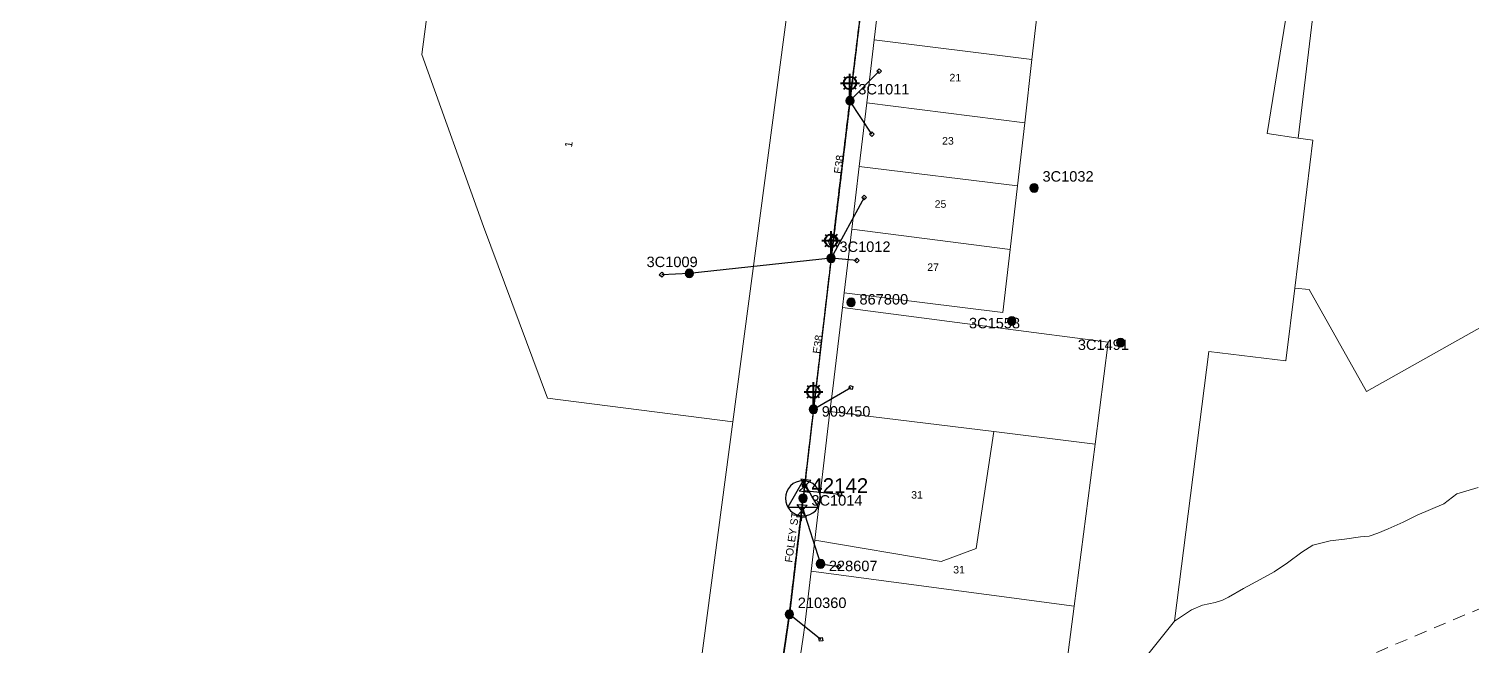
# Model space of a CAD drawing. Header units: metres. Extents: x 304132 to 306101, y 6188673 to 6190119.
# Drawn here: x 305444.5 to 305789.8, y 6189459.2 to 6189606.6 of the extents above; entities that cross this region are included whole.
import ezdxf
from ezdxf.enums import TextEntityAlignment as Align

# ---------------------------------------------------------------- set-up
doc = ezdxf.new("R2010")
doc.units = ezdxf.units.M
doc.linetypes.add('Cable Exist OH', pattern=[1, 1, 0])
doc.linetypes.add('Dash', pattern=[5, 3, -2])
doc.layers.get('0').update_dxf_attribs({"color": 6})
for name, color, linetype, lineweight in [('Cadastre Buildings_SP_EXT', 9, 'Continuous', 5), ('Cadastre Developer_SP_EXT', 9, 'Continuous', 5), ('Cadastre Land Parcels_SP_EXT', 9, 'Continuous', 5), ('Cadastre Roads_SP_EXT', 9, 'Continuous', 5)]:
    doc.layers.add(name, color=color, linetype=linetype, lineweight=lineweight)
for name, color, linetype in [('Equip_LV_EXT', 7, 'Continuous'), ('Equip_SP_LV_EXT', 7, 'Continuous'), ('Equip_SP_SL_EXT', 7, 'Continuous'), ('Mains_HV_EXT', 7, 'Continuous'), ('Mains_LV_EXT', 7, 'Continuous'), ('Mains_SL_EXT', 7, 'Continuous'), ('Services_SP_EXT', 7, 'Continuous'), ('Sub_SP_TR_HV_LV_EXT', 7, 'Continuous'), ('SupportsOH_SP_TR_HV_LV_SL_EXT', 7, 'Continuous')]:
    doc.layers.add(name, color=color, linetype=linetype)
doc.styles.add('iecARIAL', font='arial.ttf', dxfattribs={"height": 2})
doc.styles.add('POLE_LABEL', font='arial.ttf')
doc.styles.get("Standard").update_dxf_attribs({"font": 'arial.ttf'})
doc.linetypes.add('Cable P UG', pattern='A,6,-0.5,["P",Standard,S=1.7,R=0,X=0.5,Y=-1],-2.9', length=9.4)

# ---------------------------------------------------------------- blocks, each defined once
blk = doc.blocks.new('SUB_POLE_EXT')
blk.add_wipeout([(0, 4.22), (0.42, 4.2), (0.83, 4.14), (1.21, 4.05), (1.62, 3.9), (1.99, 3.72), (2.35, 3.51), (2.68, 3.26), (2.99, 2.99), (3.28, 2.66), (3.52, 2.34), (3.76, 1.92), (3.9, 1.62), (4.04, 1.23), (4.18, 0.63), (4.22, 0), (4.18, -0.61), (4.06, -1.15), (3.9, -1.62), (3.58, -2.24), (3.22, -2.73), (2.97, -3.01), (2.68, -3.26), (2.36, -3.5), (2, -3.72), (1.64, -3.89), (1.25, -4.03), (0.82, -4.14), (0.42, -4.2), (0, -4.22), (-0.41, -4.2), (-0.8, -4.15), (-1.21, -4.05), (-1.62, -3.9), (-1.99, -3.73), (-2.35, -3.51), (-2.68, -3.26), (-2.96, -3.02), (-3.23, -2.72), (-3.51, -2.35), (-3.71, -2.01), (-3.91, -1.6), (-4.05, -1.21), (-4.16, -0.76), (-4.22, -0.14), (-4.21, 0.39), (-4.14, 0.83), (-4.03, 1.27), (-3.9, 1.63), (-3.71, 2.02), (-3.5, 2.37), (-3.28, 2.67), (-2.99, 2.99), (-2.68, 3.27), (-2.33, 3.52), (-1.98, 3.73), (-1.63, 3.9), (-1.2, 4.05), (-0.78, 4.15), (-0.4, 4.21)])
blk.add_line((2.16, 0.48), (2.16, 0.48, 0))
blk.add_lwpolyline([(-4.22, 0, 1), (4.22, 0, 1)], format="xyb", close=True)
blk.add_lwpolyline([(2.14, 0.52), (0, 4.22), (-3.66, -2.11), (3.66, -2.11)], close=True)
for tag, height, flags, p in [('ASSET_NUM', 3.5, 8, (2, 2)), ('STREET_CODE', 0.2, 9, (1.5, 0)), ('CONSTRUCTED_VOLTAGE', 0.2, 9, (1.5, -0.2)), ('OPERATING_VOLTAGE', 0.2, 9, (1.5, -0.6)), ('OPERATED_BY', 0.2, 9, (1.5, -0.8)), ('ORIENTATION', 0.2, 9, (1.5, -1.2)), ('OWNED_BY', 0.2, 9, (1.5, -1.4)), ('SECONDARY_VOLTAGE', 0.2, 9, (1.5, -1.6)), ('STATE', 0.2, 9, (1.5, -1.8)), ('SUBSTATION_TYPE', 0.2, 9, (1.5, -2)), ('STREETNAME', 0.2, 9, (1.5, -2.8)), ('SUBURB', 0.2, 9, (1.5, -3)), ('Z', 0.2, 1, (1.5, -3.4)), ('NO_PHASES', 0.2, 9, (1.5, -0.4)), ('MAINTAINED_BY', 0.2, 9, (1.5, -1)), ('USAGE', 0.2, 9, (1.5, -2.2)), ('LEGEND', 0.2, 9, (1.5, -2.4)), ('LOCATION', 0.2, 9, (1.5, -2.6)), ('NOTES', 0.2, 9, (1.5, -3.2))]:
    blk.add_attdef(tag, text='', height=height, dxfattribs=dict(flags=flags)).set_placement(p, align=Align.MIDDLE_LEFT)
blk = doc.blocks.new('LV_OH_LINKS_OPEN_EXT')
for p, q in [((-0.17, 4.97), (-0.17, 5.46)), ((0.17, 4.97), (0.17, 5.46)), ((-0.17, 3), (-0.17, 2.5)), ((0.17, 3), (0.17, 2.5))]:
    blk.add_line(p, q)
blk.add_lwpolyline([(0, 2.99, 1), (0, 4.98, 1)], format="xyb", close=True)
at = {"flags": 9}
for tag, p in [('ACTUAL_STATUS', (0, 0)), ('CONSTRUCTED_VOLTAGE', (0, -0.2)), ('OPERATING_VOLTAGE', (0, -0.6)), ('ORIENTATION', (0, -0.8)), ('OWNED_BY', (0, -1)), ('STATE', (0, -1.2)), ('SWITCH_TYPE', (0, -1.4)), ('NO_PHASES', (0, -0.4)), ('USAGE', (0, -1.6)), ('LEGEND', (0, -1.8)), ('NOTES', (0, -2))]:
    blk.add_attdef(tag, text='', height=0.2, dxfattribs=at).set_placement(p, align=Align.MIDDLE_LEFT)
at = {"flags": 1}
blk.add_attdef('Z', (0, 0), '', height=0.2, dxfattribs=at)
blk = doc.blocks.new('LV_OH_LINKS_DISTFUSE_EXT')
for p, q in [((0, 0), (0.96, 0)), ((3.84, 0), (4.8, 0))]:
    blk.add_line(p, q)
blk.add_lwpolyline([(3.84, -1.2), (3.84, 1.2), (0.96, -1.2), (0.96, 1.2)], close=True)
at = {"flags": 9}
for tag, p in [('ACTUAL_STATUS', (0, 0)), ('CONSTRUCTED_VOLTAGE', (0, -0.2)), ('OPERATING_VOLTAGE', (0, -0.6)), ('ORIENTATION', (0, -0.8)), ('OWNED_BY', (0, -1)), ('STATE', (0, -1.2)), ('SWITCH_TYPE', (0, -1.4)), ('NO_PHASES', (0, -0.4)), ('USAGE', (0, -1.6)), ('NOTES', (0, -1.8))]:
    blk.add_attdef(tag, text='', height=0.2, dxfattribs=at).set_placement(p, align=Align.MIDDLE_LEFT)
at = {"flags": 1}
blk.add_attdef('Z', (0, 0), '', height=0.2, dxfattribs=at)
blk = doc.blocks.new('SL_LANTERN_EXT')
at = {"lineweight": 40}
for p, q in [((-2.25, 4.22), (2.25, 4.22)), ((-1.46, 5.68), (-1.06, 5.28)), ((0, 1.97), (0, 6.47)), ((1.46, 5.68), (1.06, 5.28)), ((-1.46, 2.76), (-1.06, 3.16)), ((0, 0), (0, 2.72)), ((1.46, 2.76), (1.06, 3.16))]:
    blk.add_line(p, q, dxfattribs=at)
blk.add_circle((0, 4.22), 1.5, dxfattribs=at)
at = {"style": 'iecARIAL', "flags": 8}
blk.add_attdef('ASSET_NUM', (1.5, 1.5), '', height=2.5, dxfattribs=at)
for tag, p, height, flags in [('OPERATING_VOLTAGE', (0.98, -1.65), 0.2, 9), ('ORIENTATION', (0.98, -1.85), 0.2, 9), ('OWNED_BY', (0.98, -2.05), 0.2, 9), ('STATE', (0.98, -2.25), 0.2, 9), ('CONSTRUCTED_VOLTAGE', (0.98, -0.65), 0.2, 9), ('CONTROL_TYPE', (0.98, -0.85), 0.2, 9), ('LANTERN_PURPOSE', (0.98, -1.05), 0.2, 9), ('LANTERN_TYPE', (0.98, -1.25), 0.2, 9), ('NO_PHASES', (0.98, -1.45), 0.2, 9), ('USAGE', (0.98, -2.45), 0.2, 9), ('CEXIST', (0.98, -2.65), 0.2, 9), ('CNEW', (0.98, -2.85), 0.2, 9), ('CNUMBER', (0.98, -3.05), 0.2, 9), ('CREMOVE', (0.98, -3.25), 0.2, 9), ('CREPLACE', (0.98, -3.45), 0.2, 9), ('LKINGHEIGHT', (0.98, -3.65), 0.2, 9), ('LNUMBER', (2.18, -3.25), 2.5, 8), ('LBRACKET', (0.98, -3.85), 0.2, 9), ('LBRACKETVOCAB', (0.98, -4.05), 0.2, 9), ('LCATEGORY', (0.98, -4.25), 0.2, 9), ('LCHARGE1', (0.98, -4.45), 0.2, 9), ('LCHARGE1PERCENT', (0.98, -4.65), 0.2, 9), ('LCHARGE2', (0.98, -4.85), 0.2, 9), ('LCHARGE2PERCENT', (0.98, -5.05), 0.2, 9), ('LCHARGE3', (0.98, -5.25), 0.2, 9), ('LCHARGE3PERCENT', (0.98, -5.45), 0.2, 9), ('LEXIST', (0.98, -5.65), 0.2, 9), ('LLAMP', (0.98, -5.85), 0.2, 9), ('LLAMPVOCAB', (0.98, -6.05), 0.2, 9), ('LMAST', (0.98, -6.25), 0.2, 9), ('LMASTVOCAB', (0.98, -6.45), 0.2, 9), ('LNEW', (0.98, -6.65), 0.2, 9), ('LANTNUMBER', (0.98, -6.85), 0.2, 9), ('STREETNAME', (0.98, -9.25), 0.2, 9), ('SUBURB', (0.98, -9.45), 0.2, 1), ('LOUTREACH', (0.98, -7.25), 0.2, 9), ('LOUTREACHVOCAB', (0.98, -7.45), 0.2, 9), ('LRATECODE', (0.98, -7.65), 0.2, 9), ('LREMOVE', (0.98, -7.85), 0.2, 9), ('LREPLACE', (0.98, -8.05), 0.2, 9), ('LTYPE', (0.98, -8.25), 0.2, 9), ('LTYPEVOCAB', (0.98, -8.45), 0.2, 9), ('LEGEND', (0.98, -8.65), 0.2, 9), ('LOCATION', (0.98, -8.85), 0.2, 9), ('NOTES', (0.98, -9.05), 0.2, 9)]:
    blk.add_attdef(tag, p, '', height=height, dxfattribs=dict(flags=flags))
blk = doc.blocks.new('CCP_EXT')
blk.add_wipeout([(0, 0.57), (0.57, 0), (0, -0.57), (-0.57, 0)])
blk.add_lwpolyline([(-0.57, 0), (0, 0.57), (0.57, 0), (0, -0.57), (-0.57, 0)])
at = {"flags": 1}
blk.add_attdef('Z', (0, 0), '', height=0.2, dxfattribs=at)
at = {"flags": 9}
for tag, p in [('CCP_TYPE', (0, 0)), ('CONSTRUCTED_VOLTAGE', (0, -0.2)), ('OPERATING_VOLTAGE', (0, -0.6)), ('ORIENTATION', (0, -0.8)), ('OWNED_BY', (0, -1)), ('STATE', (0, -1.8)), ('NO_PHASES', (0, -0.4)), ('USAGE', (0, -1.2)), ('LEGEND', (0, -1.4)), ('LIFE_SUPPORT', (0, -1.6)), ('NOTES', (0, -2))]:
    blk.add_attdef(tag, text='', height=0.2, dxfattribs=at).set_placement(p, align=Align.MIDDLE_LEFT)
blk = doc.blocks.new('POLE_EXT')
blk.add_hatch(color=256).paths.add_polyline_path([(-1, 0, 1), (1, 0, 1)])
blk.add_lwpolyline([(-1, 0, 1), (1, 0, 1)], format="xyb", close=True)
for tag, height, flags, p in [('pNumber', 2.5, 8, (-17.84, 2.07)), ('OWNED_BY', 0.2, 9, (1.35, -0.4)), ('SPECIAL_USE', 0.2, 9, (1.35, -0.8)), ('STATE', 0.2, 9, (1.35, -1)), ('cLV', 0.2, 9, (1.35, -1.4)), ('hDepth', 0.2, 9, (1.35, -1.6)), ('hDia', 0.2, 9, (1.35, -1.8)), ('cHV', 0.2, 9, (1.35, -2)), ('cLinedev', 0.2, 9, (1.35, -3.4)), ('PARENT', 0.2, 9, (1.35, -0.6)), ('USAGE', 0.2, 9, (1.35, -1.2)), ('LBRACKET', 0.2, 9, (1.35, -2.2)), ('LExisting', 0.2, 9, (1.35, -2.4)), ('LANTNUMBER', 0.2, 9, (1.35, -2.6)), ('LOther', 0.2, 9, (1.35, -2.8)), ('LRemove', 0.2, 9, (1.35, -3)), ('LEGEND', 0.2, 9, (1.35, -3.2)), ('pExisting', 0.2, 9, (1.35, -3.8)), ('pFooting', 0.2, 9, (1.35, -4.4)), ('pNew', 0.2, 9, (1.35, -4.6)), ('pRelocate', 0.2, 9, (1.35, -5)), ('pRemove', 0.2, 9, (1.35, -5.2)), ('pReplace', 0.2, 9, (1.35, -5.4)), ('pStay', 0.2, 9, (1.35, -5.6)), ('pType', 0.2, 9, (1.35, -5.8)), ('cspan', 0.2, 9, (1.35, -6)), ('STREETNAME', 0.2, 9, (1.35, -6.2)), ('SUBURB', 0.2, 9, (1.35, -6.4)), ('LOCATION', 0.2, 9, (1.35, -3.6)), ('PFNUMBER', 0.2, 9, (1.35, -4)), ('NEWPFNUMBER', 0.2, 9, (1.35, -4.2)), ('NOTES', 0.2, 9, (1.35, -6.6)), ('MAINTAINED_BY', 0.2, 9, (1.36, -6.81)), ('OPERATED_BY', 0.2, 9, (1.36, -7.01))]:
    blk.add_attdef(tag, text='', height=height, dxfattribs=dict(flags=flags)).set_placement(p, align=Align.MIDDLE_LEFT)
at = {"style": 'POLE_LABEL'}
for tag, height, flags, p in [('STRUCTURE_PLANT_NUMBER', 0.2, 9, (1.35, 0.03)), ('ASSET_NUM', 2.5, 8, (2, 2)), ('STREET_CODE', 0.2, 9, (1.35, -0.2))]:
    blk.add_attdef(tag, text='', height=height, dxfattribs=dict(at, flags=flags)).set_placement(p, align=Align.MIDDLE_LEFT)
at = {"flags": 1}
blk.add_attdef('Z', (1.35, -7.33), '', height=0.2, dxfattribs=at)
blk = doc.blocks.new('CONNECTOR_NODE_EXT')
h = blk.add_hatch(color=256)
edge = h.paths.add_edge_path()
edge.add_arc((0, 0), 0.5, 0, 360)
blk.add_circle((0, 0), 0.5)
at = {"flags": 1}
blk.add_attdef('Z', (0, 0), '', height=0.2, dxfattribs=at)
at = {"flags": 9}
for tag, p in [('CONNECTOR_TYPE', (0, 0)), ('CONSTRUCTED_VOLTAGE', (0, -0.2)), ('OPERATING_VOLTAGE', (0, -0.6)), ('ORIENTATION', (0, -0.8)), ('SUBTYPE', (0, -1)), ('NO_PHASES', (0, -0.4)), ('USAGE', (0, -1.2)), ('NOTES', (0, -1.4))]:
    blk.add_attdef(tag, text='', height=0.2, dxfattribs=at).set_placement(p, align=Align.MIDDLE_LEFT)

msp = doc.modelspace()

# ---------------------------------------------------------------- linework, layer by layer
at = {"layer": 'Cadastre Developer_SP_EXT', "linetype": 'Dash'}
msp.add_lwpolyline([(305792.9, 6189468.38), (305760.95, 6189454.87)], dxfattribs=at)
at = {"layer": 'Cadastre Land Parcels_SP_EXT', "linetype": 'Continuous'}
for points in [[(305895.51, 6189646.82), (305880.5, 6189649.69), (305788.48, 6189669.08), (305788.63, 6189630.97), (305767.78, 6189633.86), (305755.03, 6189635.69), (305748.4, 6189580.51), (305751.91, 6189579.99), (305747.6, 6189544.59), (305751, 6189544.25), (305764.78, 6189519.92), (305885.88, 6189587.93), (305905.73, 6189644.87), (305895.51, 6189646.82)], [(305613.03, 6189512.63), (305568.68, 6189518.29), (305553.32, 6189559.34), (305538.56, 6189600.49), (305544.44, 6189644.85), (305423.74, 6189660.85), (305387.27, 6189456.27), (305373.5, 6189379.01), (305368.55, 6189351.36), (305362.38, 6189317.05), (305432.59, 6189300.35), (305516.12, 6189286.88), (305545.97, 6189283.81), (305582.12, 6189279.81), (305613.03, 6189512.63)], [(305613.03, 6189512.63), (305629.11, 6189633.61), (305544.44, 6189644.85), (305538.56, 6189600.49), (305553.32, 6189559.34), (305568.68, 6189518.29), (305613.03, 6189512.63)], [(305755.03, 6189635.69), (305749.8, 6189636.38), (305740.97, 6189581.57), (305748.4, 6189580.51), (305755.03, 6189635.69)], [(305686.4, 6189614.51), (305648.73, 6189619.5), (305646.91, 6189603.97), (305684.65, 6189599.27), (305686.4, 6189614.51)], [(305684.65, 6189599.27), (305646.91, 6189603.97), (305645.12, 6189588.92), (305682.92, 6189584.13), (305684.65, 6189599.27)], [(305682.92, 6189584.13), (305645.12, 6189588.92), (305643.31, 6189573.69), (305681.21, 6189569.07), (305682.92, 6189584.13)], [(305681.21, 6189569.07), (305643.31, 6189573.69), (305641.52, 6189558.74), (305679.42, 6189553.82), (305681.21, 6189569.07)], [(305679.42, 6189553.82), (305641.52, 6189558.74), (305639.71, 6189543.52), (305677.71, 6189538.8), (305679.42, 6189553.82)], [(305689.61, 6189428.54), (305694.75, 6189468.57), (305631.82, 6189476.92), (305630.29, 6189464), (305629.86, 6189461.1), (305628.28, 6189450.36), (305657.27, 6189440.92), (305689.61, 6189428.54)]]:
    msp.add_lwpolyline(points, close=True, dxfattribs=at)
for points in [[(305885.88, 6189587.93), (305764.78, 6189519.92), (305751, 6189544.25), (305747.6, 6189544.59), (305745.46, 6189527.25), (305727.01, 6189529.43), (305718.77, 6189464.91), (305722.83, 6189467.62), (305725.51, 6189468.78), (305728.5, 6189469.43), (305730.29, 6189469.97), (305731.68, 6189470.7), (305735.34, 6189472.77), (305739.3, 6189474.95), (305742.66, 6189476.72), (305745.82, 6189478.88), (305749.27, 6189481.45), (305751.94, 6189483.1), (305756.02, 6189484.19), (305759.51, 6189484.55), (305763.3, 6189485.13), (305765.4, 6189485.27), (305767.49, 6189486.01), (305769.96, 6189487.06), (305773.54, 6189488.63), (305776.9, 6189490.3), (305783.25, 6189493.03), (305786.41, 6189495.39), (305791.48, 6189496.89)], [(305791.48, 6189496.89), (305786.41, 6189495.39), (305783.25, 6189493.03), (305776.9, 6189490.3), (305773.54, 6189488.63), (305769.96, 6189487.06), (305767.49, 6189486.01), (305765.4, 6189485.27), (305763.3, 6189485.13), (305759.51, 6189484.55), (305756.02, 6189484.19), (305751.94, 6189483.1), (305749.27, 6189481.45), (305745.82, 6189478.88), (305742.66, 6189476.72), (305739.3, 6189474.95), (305735.34, 6189472.77), (305731.68, 6189470.7), (305730.29, 6189469.97), (305728.5, 6189469.43), (305725.51, 6189468.78), (305722.83, 6189467.62), (305718.77, 6189464.91), (305689.61, 6189428.54)]]:
    msp.add_lwpolyline(points, dxfattribs=at)
at = {"layer": 'Mains_LV_EXT', "linetype": 'Cable Exist OH'}
for points in [[(305636.57, 6189551.77), (305632.33, 6189515.62)], [(305626.59, 6189466.59), (305619.77, 6189420.03), (305614.35, 6189383.14)]]:
    msp.add_lwpolyline(points, dxfattribs=at)
at = {"layer": 'Mains_SL_EXT', "linetype": 'Cable Exist OH'}
msp.add_lwpolyline([(305636.57, 6189551.77), (305632.33, 6189515.62)], dxfattribs=at)

# ---------------------------------------------------------------- block references
at = {"layer": 'Equip_SP_LV_EXT', "rotation": 354.5089407409775}
msp.add_blockref('LV_OH_LINKS_OPEN_EXT', (305636.57, 6189551.77), dxfattribs=at)
at = {"layer": 'Equip_SP_SL_EXT'}
for p in [(305641.09, 6189589.44), (305636.57, 6189551.77), (305632.33, 6189515.62)]:
    msp.add_blockref('SL_LANTERN_EXT', p, dxfattribs=at)
at = {"layer": 'Sub_SP_TR_HV_LV_EXT'}
ref = msp.add_blockref('SUB_POLE_EXT', (305629.85, 6189494.34), dxfattribs=at)
ref.add_attrib('ASSET_NUM', '42142', dxfattribs={"layer": '0', "height": 3.5}).set_placement((305631.85, 6189494.59), align=Align.BOTTOM_LEFT)
at = {"layer": 'SupportsOH_SP_TR_HV_LV_SL_EXT'}
ref = msp.add_blockref('POLE_EXT', (305641.09, 6189589.44), dxfattribs=at)
ref.add_attrib('ASSET_NUM', '3C1011', dxfattribs={"layer": '0', "height": 2.5, "style": 'POLE_LABEL'}).set_placement((305643.09, 6189590.19), align=Align.BOTTOM_LEFT)
ref = msp.add_blockref('POLE_EXT', (305685.18, 6189568.59), dxfattribs=at)
ref.add_attrib('ASSET_NUM', '3C1032', dxfattribs={"layer": '0', "height": 2.5, "style": 'POLE_LABEL'}).set_placement((305687.18, 6189569.34), align=Align.BOTTOM_LEFT)
ref = msp.add_blockref('POLE_EXT', (305641.36, 6189541.19), dxfattribs=at)
ref.add_attrib('ASSET_NUM', '867800', dxfattribs={"layer": '0', "height": 2.5, "style": 'POLE_LABEL'}).set_placement((305643.36, 6189541.94), align=Align.MIDDLE_LEFT)
ref = msp.add_blockref('POLE_EXT', (305679.81, 6189536.75), dxfattribs=at)
ref.add_attrib('ASSET_NUM', '3C1558', dxfattribs={"layer": '0', "height": 2.5, "style": 'POLE_LABEL'}).set_placement((305681.81, 6189537.5), align=Align.TOP_RIGHT)
ref = msp.add_blockref('POLE_EXT', (305705.87, 6189531.57), dxfattribs=at)
ref.add_attrib('ASSET_NUM', '3C1491', dxfattribs={"layer": '0', "height": 2.5, "style": 'POLE_LABEL'}).set_placement((305707.87, 6189532.32), align=Align.TOP_RIGHT)
ref = msp.add_blockref('POLE_EXT', (305632.33, 6189515.62), dxfattribs=at)
ref.add_attrib('ASSET_NUM', '909450', dxfattribs={"layer": '0', "height": 2.5, "style": 'POLE_LABEL'}).set_placement((305634.33, 6189516.37), align=Align.TOP_LEFT)
ref = msp.add_blockref('POLE_EXT', (305626.59, 6189466.59), dxfattribs=at)
ref.add_attrib('ASSET_NUM', '210360', dxfattribs={"layer": '0', "height": 2.5, "style": 'POLE_LABEL'}).set_placement((305628.59, 6189467.34), align=Align.BOTTOM_LEFT)

# ---------------------------------------------------------------- texts
at = {"layer": 'Cadastre Land Parcels_SP_EXT'}
for s, p in [('21', (305664.9, 6189594.07)), ('23', (305663.14, 6189578.95)), ('25', (305661.36, 6189563.83)), ('27', (305659.59, 6189548.72)), ('31', (305655.74, 6189494.26)), ('31', (305665.8, 6189476.36))]:
    msp.add_text(s, height=1.8, dxfattribs=at).set_placement(p)
msp.add_text('1', height=1.8, rotation=82.4286, dxfattribs=at).set_placement((305574.52, 6189578.2))
at = {"layer": 'Mains_LV_EXT'}
for rotation, p in [(82.0528, (305638.98, 6189571.88)), (82.0305, (305633.92, 6189528.83))]:
    msp.add_text('E38', height=1.8, rotation=rotation, dxfattribs=at).set_placement(p)

# ---------------------------------------------------------------- next in the draw order: linework, layer by layer
at = {"layer": 'Cadastre Land Parcels_SP_EXT', "linetype": 'Continuous'}
msp.add_lwpolyline([(305686.4, 6189614.51), (305684.65, 6189599.27), (305682.92, 6189584.13), (305681.21, 6189569.07), (305679.42, 6189553.82), (305677.71, 6189538.8), (305639.71, 6189543.52), (305639.29, 6189540), (305677.12, 6189535.06), (305702.9, 6189531.66), (305699.78, 6189507.31), (305694.75, 6189468.57), (305689.61, 6189428.54), (305718.77, 6189464.91), (305727.01, 6189529.43), (305745.46, 6189527.25), (305747.6, 6189544.59), (305751.91, 6189579.99), (305748.4, 6189580.51), (305740.97, 6189581.57), (305749.8, 6189636.38)], dxfattribs=at)
for points in [[(305675.52, 6189510.28), (305636.28, 6189515.12), (305632.69, 6189484.35), (305662.93, 6189479.25), (305671.27, 6189482.32), (305675.52, 6189510.28)], [(305699.78, 6189507.31), (305675.52, 6189510.28), (305671.27, 6189482.32), (305662.93, 6189479.25), (305632.69, 6189484.35), (305631.82, 6189476.92), (305694.75, 6189468.57), (305699.78, 6189507.31)]]:
    msp.add_lwpolyline(points, close=True, dxfattribs=at)
at = {"layer": 'Mains_HV_EXT', "linetype": 'Cable Exist OH'}
msp.add_lwpolyline([(305619.76, 6189420.03), (305626.59, 6189466.59), (305629.85, 6189494.34)], dxfattribs=at)
at = {"layer": 'Mains_LV_EXT', "linetype": 'Cable Exist OH'}
for points in [[(305632.33, 6189515.62), (305630.19, 6189497.33)], [(305629.85, 6189494.34), (305626.59, 6189466.59)], [(305630.19, 6189497.33), (305629.85, 6189494.34)]]:
    msp.add_lwpolyline(points, dxfattribs=at)

# ---------------------------------------------------------------- next in the draw order: block references
at = {"layer": 'Equip_LV_EXT'}
for p, rotation in [((305630.02, 6189494.94), 82.84828868839861), ((305629.71, 6189493.73), 266.4785466072024)]:
    msp.add_blockref('LV_OH_LINKS_DISTFUSE_EXT', p, dxfattribs=dict(at, rotation=rotation))
msp.add_blockref('CONNECTOR_NODE_EXT', (305630.19, 6189497.33), dxfattribs=at)
at = {"layer": 'Services_SP_EXT'}
msp.add_blockref('CCP_EXT', (305596, 6189547.83), dxfattribs=at)
at = {"layer": 'Services_SP_EXT', "rotation": 141.2813459529318}
msp.add_blockref('CCP_EXT', (305634.11, 6189460.61), dxfattribs=at)

# ---------------------------------------------------------------- next in the draw order: texts
at = {"layer": 'Cadastre Roads_SP_EXT'}
msp.add_text('FOLEY ST', height=1.8, rotation=82.0305, dxfattribs=at).set_placement((305627.23, 6189478.89))

# ---------------------------------------------------------------- next in the draw order: linework, layer by layer
at = {"layer": 'Mains_SL_EXT', "linetype": 'Cable Exist OH'}
msp.add_lwpolyline([(305632.33, 6189515.62), (305629.85, 6189494.34), (305626.59, 6189466.59), (305619.76, 6189420.03)], dxfattribs=at)
at = {"layer": 'Services_SP_EXT'}
for points in [[(305636.57, 6189551.77), (305602.62, 6189548.14), (305596, 6189547.83)], [(305626.59, 6189466.59), (305634.11, 6189460.61)]]:
    msp.add_lwpolyline(points, dxfattribs=at)

# ---------------------------------------------------------------- next in the draw order: block references
for p in [(305648.1, 6189596.52), (305646.3, 6189581.42), (305644.5, 6189566.3), (305642.7, 6189551.23)]:
    msp.add_blockref('CCP_EXT', p, dxfattribs=at)
for p, rotation in [((305641.3, 6189520.83), 210.1433534522461), ((305638.61, 6189495.35), 174.1949514257986), ((305638.39, 6189478.05), 172.0613033180603)]:
    msp.add_blockref('CCP_EXT', p, dxfattribs=dict(at, rotation=rotation))
at = {"layer": 'SupportsOH_SP_TR_HV_LV_SL_EXT'}
ref = msp.add_blockref('POLE_EXT', (305602.62, 6189548.14), dxfattribs=at)
ref.add_attrib('ASSET_NUM', '3C1009', dxfattribs={"layer": '0', "height": 2.5, "style": 'POLE_LABEL'}).set_placement((305604.62, 6189548.89), align=Align.BOTTOM_RIGHT)

# ---------------------------------------------------------------- next in the draw order: linework, layer by layer
at = {"layer": 'Cadastre Buildings_SP_EXT', "linetype": 'Continuous'}
msp.add_lwpolyline([(305699.78, 6189507.31), (305702.9, 6189531.66), (305677.12, 6189535.06), (305639.29, 6189540), (305636.88, 6189519.94), (305636.28, 6189515.12), (305675.52, 6189510.28), (305699.78, 6189507.31)], close=True, dxfattribs=at)
at = {"layer": 'Cadastre Roads_SP_EXT', "linetype": 'Continuous'}
msp.add_lwpolyline([(305628.28, 6189450.36), (305629.86, 6189461.1), (305630.29, 6189464), (305631.82, 6189476.92), (305632.69, 6189484.35), (305636.28, 6189515.12), (305636.88, 6189519.94), (305639.29, 6189540), (305639.71, 6189543.52), (305641.52, 6189558.74), (305643.31, 6189573.69), (305645.12, 6189588.92), (305646.91, 6189603.97), (305648.73, 6189619.5), (305650.01, 6189630.21), (305650.01, 6189630.21), (305637.78, 6189632.2), (305629.11, 6189633.61), (305613.03, 6189512.63), (305582.12, 6189279.81)], dxfattribs=at)
at = {"layer": 'Mains_HV_EXT', "linetype": 'Cable P UG'}
msp.add_lwpolyline([(305662.77, 6190017.86), (305689.13, 6190013.58), (305681.47, 6189960.21), (305674.74, 6189913.53), (305670.97, 6189887.74), (305669.26, 6189875.36), (305663.09, 6189831.63), (305658.06, 6189798.64), (305651.5, 6189755.92), (305645.93, 6189714.18), (305640.82, 6189682.91), (305635.8, 6189648.86), (305646.1, 6189631.31), (305641.09, 6189589.44), (305636.57, 6189551.77), (305632.33, 6189515.62), (305629.85, 6189494.34), (305626.59, 6189466.59), (305619.76, 6189420.03)], dxfattribs=at)
at = {"layer": 'Mains_HV_EXT', "linetype": 'Cable Exist OH'}
msp.add_lwpolyline([(305635.8, 6189648.86), (305646.1, 6189631.31), (305635.98, 6189546.86), (305629.85, 6189494.34)], dxfattribs=at)
at = {"layer": 'Mains_LV_EXT', "linetype": 'Cable Exist OH'}
for points in [[(305641.09, 6189589.44), (305646.17, 6189631.32)], [(305636.57, 6189551.77), (305641.09, 6189589.44)]]:
    msp.add_lwpolyline(points, dxfattribs=at)
at = {"layer": 'Mains_SL_EXT', "linetype": 'Cable Exist OH'}
for points in [[(305646.1, 6189631.31), (305641.09, 6189589.44)], [(305641.09, 6189589.44), (305636.57, 6189551.77)]]:
    msp.add_lwpolyline(points, dxfattribs=at)
at = {"layer": 'Services_SP_EXT'}
for points in [[(305648.1, 6189596.52), (305641.09, 6189589.44)], [(305646.3, 6189581.42), (305641.09, 6189589.44)], [(305644.5, 6189566.3), (305636.57, 6189551.77)], [(305642.7, 6189551.23), (305636.57, 6189551.77)], [(305632.33, 6189515.62), (305641.3, 6189520.83)], [(305630.07, 6189496.21), (305638.61, 6189495.35)], [(305629.62, 6189492.4), (305634.03, 6189478.66), (305638.39, 6189478.05)]]:
    msp.add_lwpolyline(points, dxfattribs=at)

# ---------------------------------------------------------------- next in the draw order: block references
at = {"layer": 'SupportsOH_SP_TR_HV_LV_SL_EXT'}
ref = msp.add_blockref('POLE_EXT', (305636.57, 6189551.77), dxfattribs=at)
ref.add_attrib('ASSET_NUM', '3C1012', dxfattribs={"layer": '0', "height": 2.5, "style": 'POLE_LABEL'}).set_placement((305638.57, 6189552.52), align=Align.BOTTOM_LEFT)
ref = msp.add_blockref('POLE_EXT', (305629.85, 6189494.34), dxfattribs=at)
ref.add_attrib('ASSET_NUM', '3C1014', dxfattribs={"layer": '0', "height": 2.5, "style": 'POLE_LABEL'}).set_placement((305631.85, 6189495.09), align=Align.TOP_LEFT)
ref = msp.add_blockref('POLE_EXT', (305634.03, 6189478.66), dxfattribs=at)
ref.add_attrib('ASSET_NUM', '228607', dxfattribs={"layer": '0', "height": 2.5, "style": 'POLE_LABEL'}).set_placement((305636.03, 6189479.41), align=Align.TOP_LEFT)

doc.saveas('drawing.dxf')
